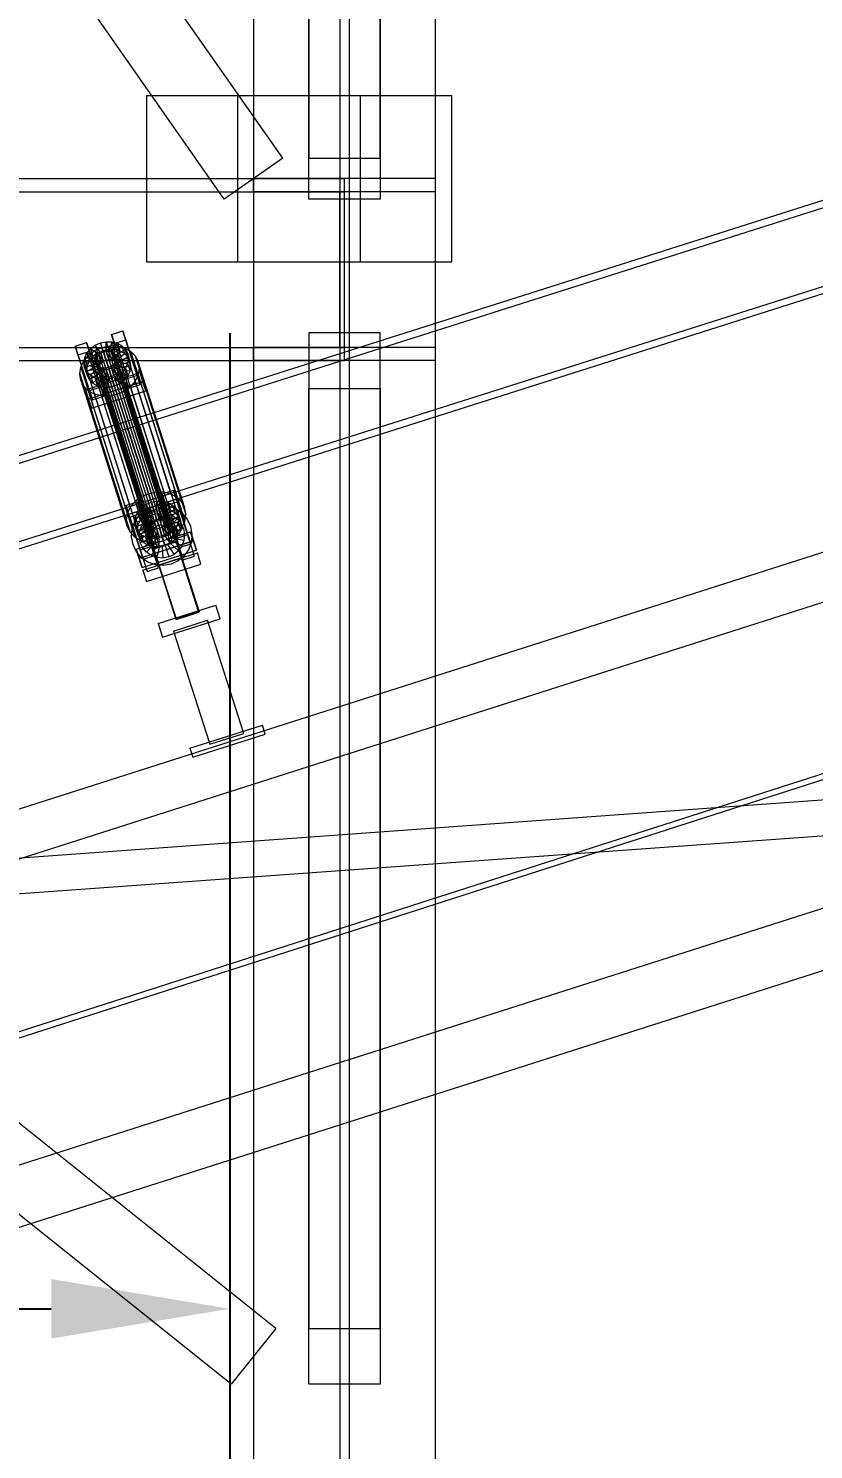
# Model space of a CAD drawing. Header units: millimetres. Extents: x -1970 to 34302, y -65268 to 6837.
# Drawn here: x 3630 to 4290, y 582 to 1776 of the extents above; entities that cross this region are included whole.
import ezdxf

# ---------------------------------------------------------------- set-up
doc = ezdxf.new("R2010")
doc.units = ezdxf.units.MM
for name, color, linetype, lineweight in [('COTAS_O', 1, 'Continuous', 0), ('COTAS_P', 1, 'Continuous', 0), ('lateral_C01', 7, 'Continuous', 0), ('lateral_tolva', 7, 'Continuous', 0)]:
    doc.layers.add(name, color=color, linetype=linetype, lineweight=lineweight)
doc.dimstyles.new('R19_100', dxfattribs={"dimtxt": 250, "dimasz": 150, "dimexe": 150, "dimexo": 80, "dimgap": 100, "dimtad": 1, "dimtih": 1, "dimtoh": 1, "dimdsep": 46, "dimcen": 0.09, "dimadec": 0, "dimazin": 0, "dimtfac": 1, "dimtdec": 4, "dimtofl": 0, "dimtmove": 0, "dimatfit": 3, "dimfxl": 1, "dimtolj": 1, "dimtzin": 0, "dimarcsym": 0})

# ---------------------------------------------------------------- blocks, each defined once
blk = doc.blocks.new('*D0')
at = {"layer": 'COTAS_P', "color": 0, "lineweight": -2, "transparency": 16777216}
for p, q in [((10965.3, 3566.3), (10670, 4490.2)), ((1814.1, 1503), (10572.8, 4301.7)), ((1920.8, 676.2), (1625.5, 1600.2))]:
    blk.add_line(p, q, dxfattribs=at)
at = {"layer": 'COTAS_P', "color": 0, "transparency": 16777216}
for points in [[(10565.2, 4325.5), (10580.4, 4277.9), (10715.7, 4347.4)], [(1806.5, 1526.8), (1821.7, 1479.1), (1671.2, 1457.3)]]:
    blk.add_solid(points, dxfattribs=at)
at = {"layer": 'Defpoints', "color": 0, "transparency": 16777216}
for p in [(10715.7, 4347.4), (10989.6, 3490.1), (1945.1, 600)]:
    blk.add_point(p, dxfattribs=at)
blk = doc.blocks.new('*D12')
at = {"layer": 'COTAS_O', "color": 0, "lineweight": -2, "transparency": 16777216}
for p, q in [((349.2, 1520), (349.2, 550)), ((3799.2, 1520), (3799.2, 550)), ((499.2, 700), (3649.2, 700))]:
    blk.add_line(p, q, dxfattribs=at)
at = {"layer": 'COTAS_O', "color": 0, "transparency": 16777216}
for points in [[(499.2, 725), (499.2, 675), (349.2, 700)], [(3649.2, 725), (3649.2, 675), (3799.2, 700)]]:
    blk.add_solid(points, dxfattribs=at)
at = {"layer": 'Defpoints', "color": 0, "transparency": 16777216}
for p in [(349.2, 1600), (3799.2, 1600), (3799.2, 700)]:
    blk.add_point(p, dxfattribs=at)

msp = doc.modelspace()

# ---------------------------------------------------------------- linework, layer by layer
at = {"layer": 'lateral_C01'}
for p, q in [((2005.168, 413.212), (11044.69, 3318.69)), ((2006.698, 408.451), (11046.22, 3313.93)), ((4645.725, 1742.242), (3711.715, 1445.546)), ((3713.532, 1439.828), (4647.542, 1736.524)), ((3732.553, 1379.947), (4666.563, 1676.643)), ((4668.38, 1670.925), (3734.37, 1374.229)), ((3699.901, 1518.913), (3709.427, 1521.957)), ((3702.332, 1511.26), (3699.901, 1518.913)), ((3699.901, 1518.913), (3711.9, 1481.469)), ((3709.427, 1521.957), (3711.858, 1514.304)), ((3721.426, 1484.513), (3709.427, 1521.957)), ((3669.419, 1509.173), (3678.945, 1512.217)), ((3671.851, 1501.52), (3669.419, 1509.173)), ((3669.419, 1509.173), (3681.419, 1471.729)), ((3678.945, 1512.217), (3681.376, 1504.563)), ((3690.944, 1474.773), (3678.945, 1512.217)), ((3679.19, 1503.467), (3682.184, 1507.021)), ((3680.528, 1501.624), (3685.729, 1505.468)), ((3682.184, 1507.021), (3686.074, 1509.896)), ((3689.111, 1501.787), (3682.184, 1507.021)), ((3682.184, 1507.021), (3684.268, 1500.461)), ((3685.729, 1505.468), (3691.775, 1508.144)), ((3685.729, 1505.468), (3724.801, 1382.47)), ((3686.074, 1509.896), (3690.597, 1511.898)), ((3690.954, 1503.149), (3686.074, 1509.896)), ((3686.074, 1509.896), (3688.158, 1503.336)), ((3692.68, 1505.338), (3688.158, 1503.336)), ((3690.597, 1511.898), (3695.443, 1512.89)), ((3693.096, 1504.097), (3690.597, 1511.898)), ((3690.597, 1511.898), (3692.68, 1505.338)), ((3691.775, 1508.144), (3698.254, 1509.47)), ((3691.775, 1508.144), (3730.847, 1385.146)), ((3697.526, 1506.33), (3692.68, 1505.338)), ((3692.68, 1505.338), (3695.18, 1497.537)), ((3692.749, 1505.19), (3695.045, 1505.66)), ((3695.045, 1505.66), (3697.337, 1505.62)), ((3695.045, 1505.66), (3740.368, 1362.982)), ((3695.392, 1504.567), (3695.443, 1512.89)), ((3695.443, 1512.89), (3700.282, 1512.804)), ((3695.443, 1512.89), (3697.526, 1506.33)), ((3697.337, 1505.62), (3699.47, 1505.071)), ((3697.337, 1505.62), (3742.66, 1362.942)), ((3697.526, 1506.33), (3697.476, 1498.007)), ((3702.366, 1506.244), (3697.526, 1506.33)), ((3697.684, 1504.526), (3700.282, 1512.804)), ((3698.254, 1509.47), (3704.723, 1509.355)), ((3698.254, 1509.47), (3737.325, 1386.472)), ((3702.366, 1506.244), (3699.768, 1497.966)), ((3699.817, 1503.978), (3704.785, 1511.646)), ((3700.282, 1512.804), (3704.785, 1511.646)), ((3700.282, 1512.804), (3702.366, 1506.244)), ((3701.646, 1502.959), (3708.645, 1509.495)), ((3711.858, 1514.304), (3702.332, 1511.26)), ((3714.331, 1473.816), (3702.332, 1511.26)), ((3706.869, 1505.086), (3702.366, 1506.244)), ((3703.045, 1501.54), (3711.599, 1506.499)), ((3704.723, 1509.355), (3710.743, 1507.807)), ((3704.723, 1509.355), (3743.795, 1386.357)), ((3704.785, 1511.646), (3708.645, 1509.495)), ((3704.785, 1511.646), (3706.869, 1505.086)), ((3708.645, 1509.495), (3711.599, 1506.499)), ((3708.645, 1509.495), (3710.729, 1502.936)), ((3710.743, 1507.807), (3715.903, 1504.932)), ((3710.743, 1507.807), (3749.815, 1384.809)), ((3711.599, 1506.499), (3713.445, 1502.86)), ((3711.599, 1506.499), (3713.683, 1499.939)), ((3711.858, 1514.304), (3723.857, 1476.86)), ((3681.376, 1504.563), (3671.851, 1501.52)), ((3683.85, 1464.076), (3671.851, 1501.52)), ((3673.997, 1491.541), (3676.527, 1496.874)), ((3676.527, 1496.874), (3680.528, 1501.624)), ((3676.527, 1496.874), (3715.598, 1373.876)), ((3676.635, 1495.326), (3677.298, 1499.479)), ((3686.483, 1496.247), (3676.635, 1495.326)), ((3676.635, 1495.326), (3678.719, 1488.766)), ((3677.248, 1491.293), (3676.635, 1495.326)), ((3686.773, 1494.337), (3677.248, 1491.293)), ((3677.298, 1499.479), (3679.19, 1503.467)), ((3686.797, 1498.214), (3677.298, 1499.479)), ((3677.298, 1499.479), (3679.382, 1492.919)), ((3687.693, 1500.104), (3679.19, 1503.467)), ((3679.19, 1503.467), (3681.274, 1496.908)), ((3681.274, 1496.908), (3679.382, 1492.919)), ((3680.528, 1501.624), (3719.6, 1378.626)), ((3684.268, 1500.461), (3681.274, 1496.908)), ((3681.274, 1496.908), (3689.777, 1493.544)), ((3681.376, 1504.563), (3693.375, 1467.12)), ((3688.158, 1503.336), (3684.268, 1500.461)), ((3684.268, 1500.461), (3691.195, 1495.227)), ((3686.136, 1497.341), (3686.45, 1499.308)), ((3686.426, 1495.43), (3686.136, 1497.341)), ((3686.136, 1497.341), (3731.459, 1354.663)), ((3687.3, 1493.707), (3686.426, 1495.43)), ((3686.426, 1495.43), (3731.749, 1352.753)), ((3686.45, 1499.308), (3687.346, 1501.197)), ((3686.45, 1499.308), (3731.773, 1356.63)), ((3686.797, 1498.214), (3686.483, 1496.247)), ((3688.567, 1489.688), (3686.483, 1496.247)), ((3686.483, 1496.247), (3686.773, 1494.337)), ((3688.857, 1487.777), (3686.773, 1494.337)), ((3686.773, 1494.337), (3687.648, 1492.613)), ((3687.693, 1500.104), (3686.797, 1498.214)), ((3688.881, 1491.654), (3686.797, 1498.214)), ((3688.7, 1492.287), (3687.3, 1493.707)), ((3687.3, 1493.707), (3732.623, 1351.029)), ((3687.346, 1501.197), (3688.764, 1502.88)), ((3687.346, 1501.197), (3732.669, 1358.519)), ((3689.111, 1501.787), (3687.693, 1500.104)), ((3689.777, 1493.544), (3687.693, 1500.104)), ((3688.158, 1503.336), (3693.038, 1496.589)), ((3688.764, 1502.88), (3690.607, 1504.242)), ((3688.764, 1502.88), (3734.087, 1360.202)), ((3688.881, 1491.654), (3689.777, 1493.544)), ((3690.954, 1503.149), (3689.111, 1501.787)), ((3691.195, 1495.227), (3689.111, 1501.787)), ((3689.777, 1493.544), (3691.195, 1495.227)), ((3690.607, 1504.242), (3692.749, 1505.19)), ((3690.607, 1504.242), (3735.93, 1361.564)), ((3693.096, 1504.097), (3690.954, 1503.149)), ((3693.038, 1496.589), (3690.954, 1503.149)), ((3691.195, 1495.227), (3693.038, 1496.589)), ((3692.749, 1505.19), (3738.072, 1362.513)), ((3693.038, 1496.589), (3695.18, 1497.537)), ((3695.392, 1504.567), (3693.096, 1504.097)), ((3695.18, 1497.537), (3693.096, 1504.097)), ((3695.18, 1497.537), (3697.476, 1498.007)), ((3697.684, 1504.526), (3695.392, 1504.567)), ((3697.476, 1498.007), (3695.392, 1504.567)), ((3697.476, 1498.007), (3699.768, 1497.966)), ((3699.817, 1503.978), (3697.684, 1504.526)), ((3699.768, 1497.966), (3697.684, 1504.526)), ((3701.234, 1493.459), (3699.391, 1492.097)), ((3699.47, 1505.071), (3701.298, 1504.052)), ((3699.47, 1505.071), (3744.793, 1362.393)), ((3699.768, 1497.966), (3701.901, 1497.418)), ((3701.646, 1502.959), (3699.817, 1503.978)), ((3701.901, 1497.418), (3699.817, 1503.978)), ((3702.652, 1495.142), (3701.234, 1493.459)), ((3701.234, 1493.459), (3746.557, 1350.781)), ((3701.298, 1504.052), (3702.698, 1502.633)), ((3701.298, 1504.052), (3746.621, 1361.375)), ((3701.581, 1492.366), (3702.999, 1494.049)), ((3703.045, 1501.54), (3701.646, 1502.959)), ((3703.73, 1496.399), (3701.646, 1502.959)), ((3706.869, 1505.086), (3701.901, 1497.418)), ((3701.901, 1497.418), (3703.73, 1496.399)), ((3703.548, 1497.032), (3702.652, 1495.142)), ((3702.652, 1495.142), (3747.975, 1352.465)), ((3702.698, 1502.633), (3703.572, 1500.909)), ((3702.698, 1502.633), (3748.02, 1359.955)), ((3702.999, 1494.049), (3703.896, 1495.938)), ((3702.999, 1494.049), (3711.502, 1490.685)), ((3705.083, 1487.489), (3702.999, 1494.049)), ((3703.919, 1499.816), (3703.045, 1501.54)), ((3705.129, 1494.98), (3703.045, 1501.54)), ((3703.862, 1498.999), (3703.548, 1497.032)), ((3703.548, 1497.032), (3748.871, 1354.354)), ((3703.572, 1500.909), (3703.862, 1498.999)), ((3748.895, 1358.231), (3703.572, 1500.909)), ((3710.729, 1502.936), (3703.73, 1496.399)), ((3703.73, 1496.399), (3705.129, 1494.98)), ((3703.862, 1498.999), (3749.185, 1356.321)), ((3703.896, 1495.938), (3704.209, 1497.905)), ((3703.896, 1495.938), (3713.395, 1494.674)), ((3705.979, 1489.379), (3703.896, 1495.938)), ((3713.445, 1502.86), (3703.919, 1499.816)), ((3703.919, 1499.816), (3706.003, 1493.256)), ((3704.209, 1497.905), (3703.919, 1499.816)), ((3704.209, 1497.905), (3714.057, 1498.826)), ((3706.293, 1491.345), (3704.209, 1497.905)), ((3713.683, 1499.939), (3705.129, 1494.98)), ((3705.129, 1494.98), (3706.003, 1493.256)), ((3706.003, 1493.256), (3715.529, 1496.3)), ((3710.729, 1502.936), (3706.869, 1505.086)), ((3713.683, 1499.939), (3710.729, 1502.936)), ((3713.395, 1494.674), (3711.502, 1490.685)), ((3714.057, 1498.826), (3713.395, 1494.674)), ((3713.395, 1494.674), (3715.479, 1488.114)), ((3715.529, 1496.3), (3713.445, 1502.86)), ((3713.445, 1502.86), (3714.057, 1498.826)), ((3715.529, 1496.3), (3713.683, 1499.939)), ((3714.057, 1498.826), (3716.141, 1492.267)), ((3716.141, 1492.267), (3715.529, 1496.3)), ((3715.903, 1504.932), (3719.852, 1500.926)), ((3715.903, 1504.932), (3754.975, 1381.934)), ((3719.852, 1500.926), (3722.32, 1496.061)), ((3719.852, 1500.926), (3758.923, 1377.928)), ((3722.32, 1496.061), (3723.138, 1490.669)), ((3761.391, 1373.063), (3722.32, 1496.061)), ((3673.111, 1485.99), (3673.997, 1491.541)), ((3673.93, 1480.599), (3673.111, 1485.99)), ((3673.111, 1485.99), (3712.182, 1362.992)), ((3673.997, 1491.541), (3713.068, 1368.543)), ((3677.248, 1491.293), (3679.332, 1484.733)), ((3679.094, 1487.654), (3677.248, 1491.293)), ((3678.061, 1472.376), (3723.783, 1486.986)), ((3679.382, 1492.919), (3678.719, 1488.766)), ((3678.719, 1488.766), (3688.567, 1489.688)), ((3678.719, 1488.766), (3679.332, 1484.733)), ((3687.648, 1492.613), (3679.094, 1487.654)), ((3679.094, 1487.654), (3681.178, 1481.094)), ((3682.047, 1484.657), (3679.094, 1487.654)), ((3679.332, 1484.733), (3688.857, 1487.777)), ((3679.332, 1484.733), (3681.178, 1481.094)), ((3679.382, 1492.919), (3688.881, 1491.654)), ((3681.178, 1481.094), (3689.732, 1486.053)), ((3689.047, 1491.194), (3682.047, 1484.657)), ((3682.047, 1484.657), (3684.131, 1478.097)), ((3685.907, 1482.507), (3682.047, 1484.657)), ((3684.131, 1478.097), (3691.131, 1484.634)), ((3690.875, 1490.175), (3685.907, 1482.507)), ((3685.907, 1482.507), (3687.991, 1475.947)), ((3690.41, 1481.349), (3685.907, 1482.507)), ((3689.732, 1486.053), (3687.648, 1492.613)), ((3687.648, 1492.613), (3689.047, 1491.194)), ((3687.991, 1475.947), (3692.959, 1483.615)), ((3688.567, 1489.688), (3688.881, 1491.654)), ((3688.857, 1487.777), (3688.567, 1489.688)), ((3690.528, 1491.268), (3688.7, 1492.287)), ((3688.7, 1492.287), (3734.022, 1349.609)), ((3689.732, 1486.053), (3688.857, 1487.777)), ((3691.131, 1484.634), (3689.047, 1491.194)), ((3689.047, 1491.194), (3690.875, 1490.175)), ((3691.131, 1484.634), (3689.732, 1486.053)), ((3693.008, 1489.627), (3690.41, 1481.349)), ((3690.41, 1481.349), (3692.494, 1474.789)), ((3695.25, 1481.263), (3690.41, 1481.349)), ((3692.661, 1490.72), (3690.528, 1491.268)), ((3690.528, 1491.268), (3735.851, 1348.59)), ((3692.959, 1483.615), (3690.875, 1490.175)), ((3690.875, 1490.175), (3693.008, 1489.627)), ((3692.959, 1483.615), (3691.131, 1484.634)), ((3692.494, 1474.789), (3695.092, 1483.067)), ((3694.953, 1490.679), (3692.661, 1490.72)), ((3692.661, 1490.72), (3737.984, 1348.042)), ((3695.092, 1483.067), (3692.959, 1483.615)), ((3695.092, 1483.067), (3693.008, 1489.627)), ((3693.008, 1489.627), (3695.301, 1489.586)), ((3697.249, 1491.149), (3694.953, 1490.679)), ((3694.953, 1490.679), (3740.276, 1348.001)), ((3697.384, 1483.026), (3695.092, 1483.067)), ((3695.301, 1489.586), (3695.25, 1481.263)), ((3700.096, 1482.255), (3695.25, 1481.263)), ((3695.301, 1489.586), (3697.596, 1490.056)), ((3697.384, 1483.026), (3695.301, 1489.586)), ((3699.391, 1492.097), (3697.249, 1491.149)), ((3697.249, 1491.149), (3742.572, 1348.471)), ((3697.334, 1474.703), (3697.384, 1483.026)), ((3699.68, 1483.496), (3697.384, 1483.026)), ((3697.596, 1490.056), (3699.738, 1491.004)), ((3697.596, 1490.056), (3700.096, 1482.255)), ((3699.68, 1483.496), (3697.596, 1490.056)), ((3699.391, 1492.097), (3744.714, 1349.419)), ((3701.822, 1484.444), (3699.68, 1483.496)), ((3702.18, 1475.695), (3699.68, 1483.496)), ((3699.738, 1491.004), (3701.581, 1492.366)), ((3699.738, 1491.004), (3704.618, 1484.257)), ((3701.822, 1484.444), (3699.738, 1491.004)), ((3704.618, 1484.257), (3700.096, 1482.255)), ((3700.096, 1482.255), (3702.18, 1475.695)), ((3701.581, 1492.366), (3708.509, 1487.132)), ((3703.665, 1485.806), (3701.581, 1492.366)), ((3703.665, 1485.806), (3701.822, 1484.444)), ((3706.702, 1477.697), (3701.822, 1484.444)), ((3705.083, 1487.489), (3703.665, 1485.806)), ((3710.593, 1480.572), (3703.665, 1485.806)), ((3708.509, 1487.132), (3704.618, 1484.257)), ((3704.618, 1484.257), (3706.702, 1477.697)), ((3705.979, 1489.379), (3705.083, 1487.489)), ((3713.586, 1484.125), (3705.083, 1487.489)), ((3706.293, 1491.345), (3705.979, 1489.379)), ((3715.479, 1488.114), (3705.979, 1489.379)), ((3706.003, 1493.256), (3706.293, 1491.345)), ((3716.141, 1492.267), (3706.293, 1491.345)), ((3711.502, 1490.685), (3708.509, 1487.132)), ((3708.509, 1487.132), (3710.593, 1480.572)), ((3710.593, 1480.572), (3713.586, 1484.125)), ((3711.502, 1490.685), (3713.586, 1484.125)), ((3721.426, 1484.513), (3711.9, 1481.469)), ((3711.9, 1481.469), (3714.331, 1473.816)), ((3713.586, 1484.125), (3715.479, 1488.114)), ((3715.479, 1488.114), (3716.141, 1492.267)), ((3722.253, 1485.118), (3719.723, 1479.786)), ((3723.857, 1476.86), (3721.426, 1484.513)), ((3723.138, 1490.669), (3722.253, 1485.118)), ((3722.253, 1485.118), (3761.324, 1362.12)), ((3723.138, 1490.669), (3762.21, 1367.671)), ((3723.783, 1486.986), (3726.215, 1479.333)), ((3726.283, 1479.186), (3723.783, 1486.986)), ((3676.398, 1475.734), (3673.93, 1480.599)), ((3673.93, 1480.599), (3713.001, 1357.601)), ((3680.346, 1471.728), (3676.398, 1475.734)), ((3676.398, 1475.734), (3715.469, 1352.736)), ((3680.492, 1464.723), (3678.061, 1472.376)), ((3678.061, 1472.376), (3680.561, 1464.575)), ((3685.506, 1468.853), (3680.346, 1471.728)), ((3680.346, 1471.728), (3719.418, 1348.729)), ((3726.215, 1479.333), (3680.492, 1464.723)), ((3726.283, 1479.186), (3680.561, 1464.575)), ((3681.178, 1481.094), (3684.131, 1478.097)), ((3690.944, 1474.773), (3681.419, 1471.729)), ((3681.419, 1471.729), (3683.85, 1464.076)), ((3682.992, 1456.922), (3728.714, 1471.532)), ((3684.131, 1478.097), (3687.991, 1475.947)), ((3687.991, 1475.947), (3692.494, 1474.789)), ((3693.375, 1467.12), (3690.944, 1474.773)), ((3692.494, 1474.789), (3697.334, 1474.703)), ((3692.574, 1472.932), (3711.625, 1479.02)), ((3692.651, 1472.689), (3692.574, 1472.932)), ((3754.248, 1279.932), (3692.574, 1472.932)), ((3711.702, 1478.777), (3692.651, 1472.689)), ((3754.326, 1279.689), (3692.651, 1472.689)), ((3695.25, 1481.263), (3697.334, 1474.703)), ((3697.334, 1474.703), (3702.18, 1475.695)), ((3702.18, 1475.695), (3706.702, 1477.697)), ((3710.52, 1471.192), (3704.474, 1468.516)), ((3706.702, 1477.697), (3710.593, 1480.572)), ((3715.721, 1475.036), (3710.52, 1471.192)), ((3710.52, 1471.192), (3749.591, 1348.194)), ((3711.625, 1479.02), (3711.702, 1478.777)), ((3773.299, 1286.02), (3711.625, 1479.02)), ((3711.702, 1478.777), (3773.377, 1285.777)), ((3714.331, 1473.816), (3723.857, 1476.86)), ((3719.723, 1479.786), (3715.721, 1475.036)), ((3715.721, 1475.036), (3754.792, 1352.038)), ((3719.723, 1479.786), (3758.794, 1356.788)), ((3726.215, 1479.333), (3728.714, 1471.532)), ((3728.714, 1471.532), (3726.283, 1479.186)), ((3682.992, 1456.922), (3680.492, 1464.723)), ((3680.561, 1464.575), (3682.992, 1456.922)), ((3683.85, 1464.076), (3693.375, 1467.12)), ((3691.526, 1467.305), (3685.506, 1468.853)), ((3685.506, 1468.853), (3724.578, 1345.854)), ((3697.996, 1467.19), (3691.526, 1467.305)), ((3691.526, 1467.305), (3730.598, 1344.307)), ((3704.474, 1468.516), (3697.996, 1467.19)), ((3697.996, 1467.19), (3737.067, 1344.192)), ((3704.474, 1468.516), (3743.546, 1345.518)), ((3711.715, 1445.546), (2777.706, 1148.85)), ((3732.553, 1379.947), (3711.715, 1445.546)), ((3711.715, 1445.546), (3713.532, 1439.828)), ((2779.522, 1143.131), (3713.532, 1439.828)), ((3473.779, 1072.714), (4616.841, 1437.966)), ((3713.532, 1439.828), (3734.37, 1374.229)), ((3485.954, 1034.612), (4629.017, 1399.864)), ((3737.325, 1386.472), (3730.847, 1385.146)), ((3743.795, 1386.357), (3737.325, 1386.472)), ((3742.446, 1384.982), (3751.971, 1388.025)), ((3749.815, 1384.809), (3743.795, 1386.357)), ((3751.971, 1388.025), (3754.402, 1380.372)), ((3763.97, 1350.582), (3751.971, 1388.025)), ((2798.544, 1083.251), (3732.553, 1379.947)), ((3734.37, 1374.229), (2800.36, 1077.532)), ((3711.964, 1375.242), (3721.489, 1378.285)), ((3714.395, 1367.588), (3711.964, 1375.242)), ((3711.964, 1375.242), (3723.963, 1337.798)), ((3715.598, 1373.876), (3713.068, 1368.543)), ((3719.6, 1378.626), (3715.598, 1373.876)), ((3724.801, 1382.47), (3719.6, 1378.626)), ((3721.489, 1378.285), (3723.921, 1370.632)), ((3733.489, 1340.842), (3721.489, 1378.285)), ((3724.728, 1373.089), (3728.619, 1375.965)), ((3730.847, 1385.146), (3724.801, 1382.47)), ((3728.371, 1371.403), (3734.37, 1374.229)), ((3728.619, 1375.965), (3733.141, 1377.967)), ((3733.499, 1369.218), (3728.619, 1375.965)), ((3728.619, 1375.965), (3730.702, 1369.405)), ((3733.141, 1377.967), (3737.987, 1378.958)), ((3735.641, 1370.166), (3733.141, 1377.967)), ((3733.141, 1377.967), (3735.225, 1371.407)), ((3734.37, 1374.229), (3740.895, 1375.405)), ((3737.936, 1370.636), (3737.987, 1378.958)), ((3737.987, 1378.958), (3742.827, 1378.872)), ((3737.987, 1378.958), (3740.071, 1372.398)), ((3740.229, 1370.595), (3742.827, 1378.872)), ((3740.895, 1375.405), (3747.503, 1374.853)), ((3742.362, 1370.047), (3747.33, 1377.715)), ((3744.877, 1377.328), (3742.446, 1384.982)), ((3742.446, 1384.982), (3754.445, 1347.538)), ((3742.827, 1378.872), (3747.33, 1377.715)), ((3742.827, 1378.872), (3744.91, 1372.313)), ((3744.19, 1369.028), (3751.19, 1375.564)), ((3754.402, 1380.372), (3744.877, 1377.328)), ((3756.876, 1339.885), (3744.877, 1377.328)), ((3745.579, 1375.291), (3755.104, 1378.334)), ((3745.579, 1375.291), (3760.189, 1329.568)), ((3747.33, 1377.715), (3751.19, 1375.564)), ((3747.33, 1377.715), (3749.414, 1371.155)), ((3747.503, 1374.853), (3753.743, 1372.609)), ((3754.975, 1381.934), (3749.815, 1384.809)), ((3751.19, 1375.564), (3754.143, 1372.567)), ((3751.19, 1375.564), (3753.273, 1369.004)), ((3754.402, 1380.372), (3766.401, 1342.929)), ((3758.923, 1377.928), (3754.975, 1381.934)), ((3769.714, 1332.612), (3755.104, 1378.334)), ((3761.391, 1373.063), (3758.923, 1377.928)), ((3713.068, 1368.543), (3712.182, 1362.992)), ((3712.182, 1362.992), (3713.001, 1357.601)), ((3723.921, 1370.632), (3714.395, 1367.588)), ((3726.394, 1330.145), (3714.395, 1367.588)), ((3715.097, 1365.551), (3724.622, 1368.594)), ((3715.097, 1365.551), (3729.707, 1319.828)), ((3719.18, 1361.395), (3719.842, 1365.547)), ((3729.028, 1362.316), (3719.18, 1361.395)), ((3719.526, 1361.675), (3723.308, 1367.121)), ((3719.842, 1365.547), (3721.735, 1369.536)), ((3729.341, 1364.283), (3719.842, 1365.547)), ((3719.842, 1365.547), (3721.926, 1358.988)), ((3721.735, 1369.536), (3724.728, 1373.089)), ((3730.238, 1366.172), (3721.735, 1369.536)), ((3721.735, 1369.536), (3723.818, 1362.976)), ((3723.818, 1362.976), (3721.926, 1358.988)), ((3723.308, 1367.121), (3728.371, 1371.403)), ((3726.812, 1366.529), (3723.818, 1362.976)), ((3723.818, 1362.976), (3732.322, 1359.613)), ((3723.921, 1370.632), (3735.92, 1333.188)), ((3739.232, 1322.872), (3724.622, 1368.594)), ((3731.656, 1367.856), (3724.728, 1373.089)), ((3724.728, 1373.089), (3726.812, 1366.529)), ((3725.214, 1358.742), (3728.044, 1362.816)), ((3730.702, 1369.405), (3726.812, 1366.529)), ((3726.812, 1366.529), (3733.74, 1361.296)), ((3728.044, 1362.816), (3731.831, 1366.019)), ((3735.442, 1356.088), (3728.044, 1362.816)), ((3729.341, 1364.283), (3729.028, 1362.316)), ((3731.111, 1355.756), (3729.028, 1362.316)), ((3729.028, 1362.316), (3729.318, 1360.406)), ((3730.238, 1366.172), (3729.341, 1364.283)), ((3731.425, 1357.723), (3729.341, 1364.283)), ((3731.656, 1367.856), (3730.238, 1366.172)), ((3732.322, 1359.613), (3730.238, 1366.172)), ((3735.225, 1371.407), (3730.702, 1369.405)), ((3730.702, 1369.405), (3735.583, 1362.658)), ((3733.499, 1369.218), (3731.656, 1367.856)), ((3733.74, 1361.296), (3731.656, 1367.856)), ((3731.831, 1366.019), (3736.318, 1368.132)), ((3737.236, 1357.606), (3731.831, 1366.019)), ((3735.641, 1370.166), (3733.499, 1369.218)), ((3735.583, 1362.658), (3733.499, 1369.218)), ((3733.74, 1361.296), (3735.583, 1362.658)), ((3740.071, 1372.398), (3735.225, 1371.407)), ((3735.225, 1371.407), (3737.725, 1363.606)), ((3735.583, 1362.658), (3737.725, 1363.606)), ((3737.936, 1370.636), (3735.641, 1370.166)), ((3737.725, 1363.606), (3735.641, 1370.166)), ((3738.072, 1362.513), (3735.93, 1361.564)), ((3736.318, 1368.132), (3741.199, 1369.012)), ((3739.362, 1358.607), (3736.318, 1368.132)), ((3737.725, 1363.606), (3740.02, 1364.076)), ((3740.229, 1370.595), (3737.936, 1370.636)), ((3740.02, 1364.076), (3737.936, 1370.636)), ((3740.368, 1362.982), (3738.072, 1362.513)), ((3740.071, 1372.398), (3740.02, 1364.076)), ((3740.02, 1364.076), (3742.313, 1364.035)), ((3744.91, 1372.313), (3740.071, 1372.398)), ((3742.362, 1370.047), (3740.229, 1370.595)), ((3742.313, 1364.035), (3740.229, 1370.595)), ((3742.66, 1362.942), (3740.368, 1362.982)), ((3741.674, 1359.024), (3741.199, 1369.012)), ((3741.199, 1369.012), (3746.142, 1368.599)), ((3744.91, 1372.313), (3742.313, 1364.035)), ((3742.313, 1364.035), (3744.446, 1363.487)), ((3744.19, 1369.028), (3742.362, 1370.047)), ((3744.446, 1363.487), (3742.362, 1370.047)), ((3744.793, 1362.393), (3742.66, 1362.942)), ((3744.015, 1358.828), (3746.142, 1368.599)), ((3745.589, 1367.608), (3744.19, 1369.028)), ((3746.274, 1362.468), (3744.19, 1369.028)), ((3749.414, 1371.155), (3744.446, 1363.487)), ((3744.446, 1363.487), (3746.274, 1362.468)), ((3746.621, 1361.375), (3744.793, 1362.393)), ((3749.414, 1371.155), (3744.91, 1372.313)), ((3745.544, 1360.118), (3746.44, 1362.007)), ((3745.589, 1367.608), (3754.143, 1372.567)), ((3746.464, 1365.885), (3745.589, 1367.608)), ((3747.673, 1361.048), (3745.589, 1367.608)), ((3746.142, 1368.599), (3750.809, 1366.921)), ((3746.226, 1358.033), (3750.809, 1366.921)), ((3753.273, 1369.004), (3746.274, 1362.468)), ((3746.274, 1362.468), (3747.673, 1361.048)), ((3746.44, 1362.007), (3746.754, 1363.974)), ((3746.44, 1362.007), (3755.939, 1360.743)), ((3748.524, 1355.447), (3746.44, 1362.007)), ((3755.989, 1368.928), (3746.464, 1365.885)), ((3746.464, 1365.885), (3748.548, 1359.325)), ((3746.754, 1363.974), (3746.464, 1365.885)), ((3746.754, 1363.974), (3756.602, 1364.895)), ((3748.838, 1357.414), (3746.754, 1363.974)), ((3756.227, 1366.007), (3747.673, 1361.048)), ((3748.156, 1356.693), (3754.883, 1364.091)), ((3748.548, 1359.325), (3758.073, 1362.368)), ((3753.273, 1369.004), (3749.414, 1371.155)), ((3750.809, 1366.921), (3754.883, 1364.091)), ((3756.227, 1366.007), (3753.273, 1369.004)), ((3753.743, 1372.609), (3759.189, 1368.827)), ((3754.143, 1372.567), (3755.989, 1368.928)), ((3754.143, 1372.567), (3756.227, 1366.007)), ((3754.883, 1364.091), (3758.086, 1360.304)), ((3756.602, 1364.895), (3755.939, 1360.743)), ((3758.073, 1362.368), (3755.989, 1368.928)), ((3755.989, 1368.928), (3756.602, 1364.895)), ((3758.073, 1362.368), (3756.227, 1366.007)), ((3756.602, 1364.895), (3758.686, 1358.335)), ((3758.686, 1358.335), (3758.073, 1362.368)), ((3758.794, 1356.788), (3761.324, 1362.12)), ((3759.189, 1368.827), (3763.471, 1363.764)), ((3761.324, 1362.12), (3762.21, 1367.671)), ((3762.21, 1367.671), (3761.391, 1373.063)), ((3763.471, 1363.764), (3766.296, 1357.765)), ((3713.001, 1357.601), (3715.469, 1352.736)), ((3715.469, 1352.736), (3719.418, 1348.729)), ((3716.73, 1348.828), (3717.282, 1355.436)), ((3717.282, 1355.436), (3719.526, 1361.675)), ((3719.18, 1361.395), (3721.263, 1354.835)), ((3719.792, 1357.362), (3719.18, 1361.395)), ((3729.318, 1360.406), (3719.792, 1357.362)), ((3719.792, 1357.362), (3721.876, 1350.802)), ((3721.638, 1353.723), (3719.792, 1357.362)), ((3720.605, 1338.445), (3766.328, 1353.055)), ((3721.926, 1358.988), (3721.263, 1354.835)), ((3721.263, 1354.835), (3731.111, 1355.756)), ((3721.263, 1354.835), (3721.876, 1350.802)), ((3730.192, 1358.682), (3721.638, 1353.723)), ((3721.638, 1353.723), (3723.722, 1347.163)), ((3724.592, 1350.726), (3721.638, 1353.723)), ((3721.876, 1350.802), (3731.402, 1353.846)), ((3721.876, 1350.802), (3723.722, 1347.163)), ((3721.926, 1358.988), (3731.425, 1357.723)), ((3723.123, 1349.132), (3723.536, 1354.075)), ((3723.536, 1354.075), (3725.214, 1358.742)), ((3733.307, 1351.948), (3723.536, 1354.075)), ((3723.722, 1347.163), (3732.276, 1352.122)), ((3731.591, 1357.262), (3724.592, 1350.726)), ((3724.592, 1350.726), (3726.676, 1344.166)), ((3728.452, 1348.575), (3724.592, 1350.726)), ((3734.102, 1354.159), (3725.214, 1358.742)), ((3726.676, 1344.166), (3733.675, 1350.702)), ((3733.42, 1356.244), (3728.452, 1348.575)), ((3731.402, 1353.846), (3729.318, 1360.406)), ((3729.318, 1360.406), (3730.192, 1358.682)), ((3732.276, 1352.122), (3730.192, 1358.682)), ((3730.192, 1358.682), (3731.591, 1357.262)), ((3731.111, 1355.756), (3731.425, 1357.723)), ((3731.402, 1353.846), (3731.111, 1355.756)), ((3732.276, 1352.122), (3731.402, 1353.846)), ((3731.425, 1357.723), (3732.322, 1359.613)), ((3731.773, 1356.63), (3731.459, 1354.663)), ((3731.459, 1354.663), (3731.749, 1352.753)), ((3733.675, 1350.702), (3731.591, 1357.262)), ((3731.591, 1357.262), (3733.42, 1356.244)), ((3731.749, 1352.753), (3732.623, 1351.029)), ((3732.669, 1358.519), (3731.773, 1356.63)), ((3733.675, 1350.702), (3732.276, 1352.122)), ((3732.322, 1359.613), (3733.74, 1361.296)), ((3732.623, 1351.029), (3734.022, 1349.609)), ((3734.087, 1360.202), (3732.669, 1358.519)), ((3735.553, 1355.695), (3732.955, 1347.418)), ((3733.111, 1349.607), (3733.307, 1351.948)), ((3733.307, 1351.948), (3734.102, 1354.159)), ((3735.503, 1349.684), (3733.42, 1356.244)), ((3733.42, 1356.244), (3735.553, 1355.695)), ((3735.503, 1349.684), (3733.675, 1350.702)), ((3735.93, 1361.564), (3734.087, 1360.202)), ((3734.102, 1354.159), (3735.442, 1356.088)), ((3735.442, 1356.088), (3737.236, 1357.606)), ((3737.636, 1349.135), (3735.553, 1355.695)), ((3735.553, 1355.695), (3737.845, 1355.655)), ((3737.236, 1357.606), (3739.362, 1358.607)), ((3737.845, 1355.655), (3737.794, 1347.332)), ((3737.845, 1355.655), (3740.141, 1356.124)), ((3739.929, 1349.095), (3737.845, 1355.655)), ((3739.362, 1358.607), (3741.674, 1359.024)), ((3740.141, 1356.124), (3742.283, 1357.073)), ((3740.141, 1356.124), (3742.64, 1348.324)), ((3742.224, 1349.565), (3740.141, 1356.124)), ((3741.674, 1359.024), (3744.015, 1358.828)), ((3744.367, 1350.513), (3742.224, 1349.565)), ((3742.283, 1357.073), (3744.126, 1358.435)), ((3742.283, 1357.073), (3747.163, 1350.325)), ((3744.367, 1350.513), (3742.283, 1357.073)), ((3747.163, 1350.325), (3742.64, 1348.324)), ((3744.015, 1358.828), (3746.226, 1358.033)), ((3744.126, 1358.435), (3745.544, 1360.118)), ((3744.126, 1358.435), (3751.053, 1353.201)), ((3746.209, 1351.875), (3744.126, 1358.435)), ((3746.209, 1351.875), (3744.367, 1350.513)), ((3749.247, 1343.766), (3744.367, 1350.513)), ((3744.714, 1349.419), (3746.557, 1350.781)), ((3745.544, 1360.118), (3754.047, 1356.754)), ((3747.627, 1353.558), (3745.544, 1360.118)), ((3747.627, 1353.558), (3746.209, 1351.875)), ((3753.137, 1346.641), (3746.209, 1351.875)), ((3746.226, 1358.033), (3748.156, 1356.693)), ((3746.557, 1350.781), (3747.975, 1352.465)), ((3748.02, 1359.955), (3746.621, 1361.375)), ((3751.053, 1353.201), (3747.163, 1350.325)), ((3747.163, 1350.325), (3749.247, 1343.766)), ((3748.524, 1355.447), (3747.627, 1353.558)), ((3756.131, 1350.194), (3747.627, 1353.558)), ((3747.673, 1361.048), (3748.548, 1359.325)), ((3747.975, 1352.465), (3748.871, 1354.354)), ((3748.895, 1358.231), (3748.02, 1359.955)), ((3748.156, 1356.693), (3749.673, 1354.899)), ((3748.838, 1357.414), (3748.524, 1355.447)), ((3758.023, 1354.183), (3748.524, 1355.447)), ((3748.548, 1359.325), (3748.838, 1357.414)), ((3758.686, 1358.335), (3748.838, 1357.414)), ((3748.871, 1354.354), (3749.185, 1356.321)), ((3749.185, 1356.321), (3748.895, 1358.231)), ((3749.591, 1348.194), (3754.792, 1352.038)), ((3749.673, 1354.899), (3758.086, 1360.304)), ((3749.673, 1354.899), (3750.674, 1352.773)), ((3760.2, 1355.817), (3750.674, 1352.773)), ((3750.674, 1352.773), (3751.091, 1350.461)), ((3751.091, 1350.461), (3750.895, 1348.12)), ((3754.047, 1356.754), (3751.053, 1353.201)), ((3751.053, 1353.201), (3753.137, 1346.641)), ((3751.091, 1350.461), (3761.08, 1350.936)), ((3753.137, 1346.641), (3756.131, 1350.194)), ((3755.939, 1360.743), (3754.047, 1356.754)), ((3754.047, 1356.754), (3756.131, 1350.194)), ((3763.97, 1350.582), (3754.445, 1347.538)), ((3754.792, 1352.038), (3758.794, 1356.788)), ((3755.939, 1360.743), (3758.023, 1354.183)), ((3756.131, 1350.194), (3758.023, 1354.183)), ((3758.023, 1354.183), (3758.686, 1358.335)), ((3758.086, 1360.304), (3760.2, 1355.817)), ((3760.2, 1355.817), (3761.08, 1350.936)), ((3761.08, 1350.936), (3760.666, 1345.993)), ((3766.401, 1342.929), (3763.97, 1350.582)), ((3766.296, 1357.765), (3767.473, 1351.239)), ((3766.328, 1353.055), (3768.759, 1345.402)), ((3768.828, 1345.254), (3766.328, 1353.055)), ((3767.473, 1351.239), (3766.92, 1344.632)), ((3717.906, 1342.303), (3716.73, 1348.828)), ((3720.732, 1336.304), (3717.906, 1342.303)), ((3719.418, 1348.729), (3724.578, 1345.854)), ((3723.037, 1330.792), (3720.605, 1338.445)), ((3720.605, 1338.445), (3723.105, 1330.644)), ((3768.759, 1345.402), (3723.037, 1330.792)), ((3768.828, 1345.254), (3723.105, 1330.644)), ((3733.111, 1349.607), (3723.123, 1349.132)), ((3724.003, 1344.251), (3723.123, 1349.132)), ((3723.722, 1347.163), (3726.676, 1344.166)), ((3733.489, 1340.842), (3723.963, 1337.798)), ((3733.528, 1347.294), (3724.003, 1344.251)), ((3726.116, 1339.763), (3724.003, 1344.251)), ((3724.578, 1345.854), (3730.598, 1344.307)), ((3734.529, 1345.169), (3726.116, 1339.763)), ((3729.319, 1335.976), (3726.116, 1339.763)), ((3726.676, 1344.166), (3730.536, 1342.016)), ((3728.452, 1348.575), (3730.536, 1342.016)), ((3732.955, 1347.418), (3728.452, 1348.575)), ((3736.046, 1343.375), (3729.319, 1335.976)), ((3730.536, 1342.016), (3735.503, 1349.684)), ((3730.536, 1342.016), (3735.039, 1340.858)), ((3730.598, 1344.307), (3737.067, 1344.192)), ((3732.955, 1347.418), (3735.039, 1340.858)), ((3737.794, 1347.332), (3732.955, 1347.418)), ((3733.528, 1347.294), (3733.111, 1349.607)), ((3737.976, 1342.035), (3733.393, 1333.147)), ((3735.92, 1333.188), (3733.489, 1340.842)), ((3734.529, 1345.169), (3733.528, 1347.294)), ((3734.022, 1349.609), (3735.851, 1348.59)), ((3736.046, 1343.375), (3734.529, 1345.169)), ((3735.03, 1339.275), (3754.081, 1345.363)), ((3735.283, 1338.484), (3735.03, 1339.275)), ((3753.932, 1280.133), (3735.03, 1339.275)), ((3735.039, 1340.858), (3737.636, 1349.135)), ((3735.039, 1340.858), (3739.878, 1340.772)), ((3754.334, 1344.572), (3735.283, 1338.484)), ((3754.185, 1279.342), (3735.283, 1338.484)), ((3737.636, 1349.135), (3735.503, 1349.684)), ((3735.851, 1348.59), (3737.984, 1348.042)), ((3737.976, 1342.035), (3736.046, 1343.375)), ((3737.067, 1344.192), (3743.546, 1345.518)), ((3739.929, 1349.095), (3737.636, 1349.135)), ((3742.64, 1348.324), (3737.794, 1347.332)), ((3737.794, 1347.332), (3739.878, 1340.772)), ((3740.187, 1341.24), (3737.976, 1342.035)), ((3737.984, 1348.042), (3740.276, 1348.001)), ((3740.187, 1341.24), (3738.06, 1331.468)), ((3739.878, 1340.772), (3739.929, 1349.095)), ((3739.878, 1340.772), (3744.724, 1341.764)), ((3742.224, 1349.565), (3739.929, 1349.095)), ((3742.528, 1341.044), (3740.187, 1341.24)), ((3740.276, 1348.001), (3742.572, 1348.471)), ((3744.724, 1341.764), (3742.224, 1349.565)), ((3744.841, 1341.461), (3742.528, 1341.044)), ((3742.528, 1341.044), (3743.003, 1331.055)), ((3742.572, 1348.471), (3744.714, 1349.419)), ((3742.64, 1348.324), (3744.724, 1341.764)), ((3743.546, 1345.518), (3749.591, 1348.194)), ((3744.724, 1341.764), (3749.247, 1343.766)), ((3746.966, 1342.462), (3744.841, 1341.461)), ((3744.841, 1341.461), (3747.884, 1331.935)), ((3748.76, 1343.979), (3746.966, 1342.462)), ((3746.966, 1342.462), (3752.371, 1334.049)), ((3750.1, 1345.909), (3748.76, 1343.979)), ((3748.76, 1343.979), (3756.159, 1337.252)), ((3749.247, 1343.766), (3753.137, 1346.641)), ((3750.895, 1348.12), (3750.1, 1345.909)), ((3750.1, 1345.909), (3758.988, 1341.325)), ((3750.895, 1348.12), (3760.666, 1345.993)), ((3754.081, 1345.363), (3754.334, 1344.572)), ((3772.983, 1286.221), (3754.081, 1345.363)), ((3754.334, 1344.572), (3773.236, 1285.43)), ((3754.445, 1347.538), (3756.876, 1339.885)), ((3758.988, 1341.325), (3756.159, 1337.252)), ((3756.876, 1339.885), (3766.401, 1342.929)), ((3760.666, 1345.993), (3758.988, 1341.325)), ((3764.676, 1338.392), (3760.894, 1332.946)), ((3766.92, 1344.632), (3764.676, 1338.392)), ((3768.759, 1345.402), (3771.259, 1337.601)), ((3771.259, 1337.601), (3768.828, 1345.254)), ((3725.013, 1331.241), (3720.732, 1336.304)), ((3725.536, 1322.991), (3723.037, 1330.792)), ((3723.105, 1330.644), (3725.536, 1322.991)), ((3723.963, 1337.798), (3726.394, 1330.145)), ((3730.46, 1327.459), (3725.013, 1331.241)), ((3725.536, 1322.991), (3771.259, 1337.601)), ((3726.241, 1320.82), (3771.963, 1335.43)), ((3726.394, 1330.145), (3735.92, 1333.188)), ((3733.393, 1333.147), (3729.319, 1335.976)), ((3736.699, 1325.215), (3730.46, 1327.459)), ((3738.06, 1331.468), (3733.393, 1333.147)), ((3743.003, 1331.055), (3738.06, 1331.468)), ((3758.627, 1331.169), (3739.576, 1325.081)), ((3747.884, 1331.935), (3743.003, 1331.055)), ((3752.371, 1334.049), (3747.884, 1331.935)), ((3755.831, 1328.664), (3749.832, 1325.839)), ((3756.159, 1337.252), (3752.371, 1334.049)), ((3760.894, 1332.946), (3755.831, 1328.664)), ((3758.627, 1331.169), (3773.116, 1285.827)), ((3760.189, 1329.568), (3769.714, 1332.612)), ((3775.007, 1325.905), (3771.963, 1335.43)), ((3726.241, 1320.82), (3729.284, 1311.294)), ((3729.284, 1311.294), (3775.007, 1325.905)), ((3729.707, 1319.828), (3739.232, 1322.872)), ((3743.307, 1324.662), (3736.699, 1325.215)), ((3754.065, 1279.74), (3739.576, 1325.081)), ((3749.832, 1325.839), (3743.307, 1324.662)), ((3739.091, 1276.005), (3787.481, 1291.467)), ((3791.133, 1280.037), (3787.481, 1291.467)), ((3742.743, 1264.574), (3791.133, 1280.037)), ((3752.041, 1269.645), (3780.618, 1278.776)), ((3772.983, 1286.221), (3753.932, 1280.133)), ((3753.932, 1280.133), (3754.185, 1279.342)), ((3773.116, 1285.827), (3754.065, 1279.74)), ((3754.185, 1279.342), (3773.236, 1285.43)), ((3773.299, 1286.02), (3754.248, 1279.932)), ((3754.248, 1279.932), (3754.326, 1279.689)), ((3754.326, 1279.689), (3773.377, 1285.777)), ((3773.236, 1285.43), (3772.983, 1286.221)), ((3773.377, 1285.777), (3773.299, 1286.02)), ((3811.022, 1183.626), (3780.618, 1278.776)), ((3739.091, 1276.005), (3742.743, 1264.574)), ((3752.041, 1269.645), (3782.446, 1174.494)), ((3765.643, 1171.225), (3826.607, 1190.705)), ((3768.078, 1163.605), (3829.042, 1183.085)), ((3782.446, 1174.494), (3811.022, 1183.626)), ((3829.042, 1183.085), (3826.607, 1190.705)), ((3765.643, 1171.225), (3768.078, 1163.605)), ((3560.527, 801.237), (4703.589, 1166.489)), ((3478.785, 1068.624), (4710.117, 1157.636)), ((3480.948, 1038.702), (4712.28, 1127.714)), ((3575.745, 753.609), (4718.808, 1118.861))]:
    msp.add_line(p, q, dxfattribs=at)
at = {"layer": 'lateral_tolva'}
for p, q in [((3819.2, 3300), (3819.2, 20)), ((3891.7, 3300), (3891.7, 20)), ((3899.7, 20), (3899.7, 3300)), ((3972.2, 20), (3972.2, 3300)), ((3843.784, 1667.194), (2796.784, 3164.194)), ((3865.7, 3164.194), (3865.7, 1667.194)), ((3925.7, 1667.194), (3925.7, 3164.194)), ((3794.616, 1632.806), (2747.616, 3129.806)), ((3865.7, 1632.806), (3865.7, 3129.806)), ((3925.7, 3129.806), (3925.7, 1632.806)), ((3729.2, 1720), (3909.2, 1720)), ((3729.2, 1720), (3729.2, 1580)), ((3805.7, 1720), (3985.7, 1720)), ((3805.7, 1720), (3805.7, 1580)), ((3909.2, 1580), (3909.2, 1720)), ((3985.7, 1580), (3985.7, 1720)), ((3843.784, 1667.194), (3794.616, 1632.806)), ((3865.7, 1667.194), (3925.7, 1667.194)), ((3865.7, 1632.806), (3865.7, 1667.194)), ((3925.7, 1667.194), (3925.7, 1632.806)), ((252.7, 1650), (3895.7, 1650)), ((3972.2, 1650), (3819.2, 1650)), ((3819.2, 1639), (3819.2, 1650)), ((3895.7, 1639), (3895.7, 1650)), ((3972.2, 1639), (3972.2, 1650)), ((252.7, 1639), (3895.7, 1639)), ((3972.2, 1639), (3819.2, 1639)), ((3899.7, 1639), (3891.7, 1639)), ((3891.7, 1508), (3891.7, 1639)), ((3895.7, 1508), (3895.7, 1639)), ((3899.7, 1508), (3899.7, 1639)), ((3925.7, 1632.806), (3865.7, 1632.806)), ((3729.2, 1580), (3909.2, 1580)), ((3805.7, 1580), (3985.7, 1580)), ((3837.933, 683.433), (2790.933, 1520.433)), ((3925.7, 1520.433), (3865.7, 1520.433)), ((3865.7, 1520.433), (3865.7, 683.433)), ((3865.7, 1520.433), (3865.7, 1473.567)), ((3925.7, 683.433), (3925.7, 1520.433)), ((3925.7, 1473.567), (3925.7, 1520.433)), ((252.7, 1508), (3895.7, 1508)), ((3972.2, 1508), (3819.2, 1508)), ((3819.2, 1497), (3819.2, 1508)), ((3899.7, 1508), (3891.7, 1508)), ((3895.7, 1497), (3895.7, 1508)), ((3972.2, 1497), (3972.2, 1508)), ((252.7, 1497), (3895.7, 1497)), ((3972.2, 1497), (3819.2, 1497)), ((3800.467, 636.567), (2753.467, 1473.567)), ((3865.7, 636.567), (3865.7, 1473.567)), ((3865.7, 1473.567), (3925.7, 1473.567)), ((3925.7, 1473.567), (3925.7, 636.567)), ((3837.933, 683.433), (3800.467, 636.567)), ((3865.7, 683.433), (3925.7, 683.433)), ((3865.7, 636.567), (3865.7, 683.433)), ((3925.7, 683.433), (3925.7, 636.567)), ((3925.7, 636.567), (3865.7, 636.567))]:
    msp.add_line(p, q, dxfattribs=at)

# ---------------------------------------------------------------- dimensions: what is measured, and where the dimension line sits
at = {"layer": 'COTAS_O'}
dim = msp.add_aligned_dim(p1=(349.2, 1600), p2=(3799.2, 1600), distance=-900, text='<> O', dimstyle='R19_100', dxfattribs=at)
dim.commit()
dim.dimension.update_dxf_attribs({"geometry": '*D12', "text_midpoint": (2074.2, 700)})
at = {"layer": 'COTAS_P'}
dim = msp.add_aligned_dim(p1=(1945.131, 600), p2=(10989.61, 3490.056), distance=900, text='<> P', dimstyle='R19_100', dxfattribs=at)
dim.commit()
dim.dimension.update_dxf_attribs({"geometry": '*D0', "text_midpoint": (6193.431, 2902.324)})

doc.saveas('drawing.dxf')
